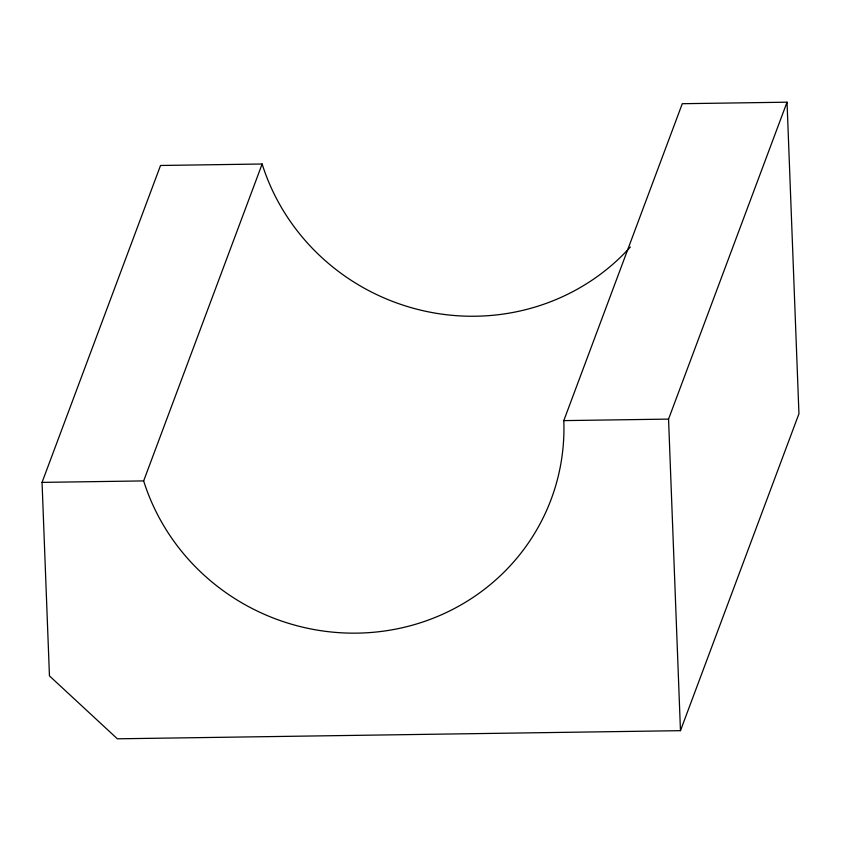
<?xml version="1.0" encoding="UTF-8"?>
<svg xmlns="http://www.w3.org/2000/svg" width="841" height="841" viewBox="0 0 841 841"><rect width="100%" height="100%" fill="white"/><g stroke="black" fill="none" stroke-linecap="round" stroke-linejoin="round"><path stroke-width="1.26" d="M42.05 482.387L143.653 480.915A215.79 208.536 20.5 0 0 384.999 630.939A215.79 208.536 20.5 0 0 563.796 420.616L682.282 103.706L787.039 102.192L798.95 413.761L680.464 730.671L117.362 738.808L49.451 675.901L42.05 482.387L160.536 165.477L262.14 164.006A215.79 208.536 20.5 0 0 423.559 310.813A215.79 208.536 20.5 0 0 630.351 247.012M143.653 480.915L262.14 164.006M680.464 730.671L668.553 419.102L787.039 102.192M563.796 420.616L668.553 419.102"/></g></svg>
